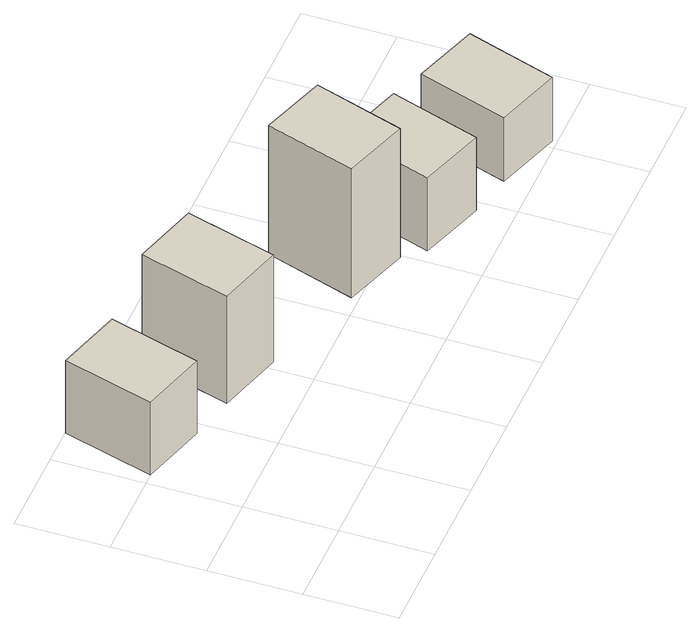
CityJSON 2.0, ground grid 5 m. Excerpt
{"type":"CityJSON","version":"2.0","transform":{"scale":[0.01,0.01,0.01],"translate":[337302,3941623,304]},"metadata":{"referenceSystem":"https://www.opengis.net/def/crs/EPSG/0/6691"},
"CityObjects":{
"building1":{"type":"Building","attributes":{"usage":"403","measuredHeight":6.8,"storeysAboveGround":1,"BuildingIDAttribute.prefecture":"14","BuildingIDAttribute.city":"14151","BuildingDetailAttribute.totalFloorArea":16.3,"BuildingDetailAttribute.buildingFootprintArea":16.3,"BuildingDetailAttribute.buildingStructureType":"601","BuildingDetailAttribute.buildingStructureOrgType":"1","BuildingDetailAttribute.orgUsage":"80","BuildingDetailAttribute.surveyYear":2015},"geometry":[{"type":"Solid","lod":"1","boundaries":[[[[0,1,2,3]],[[2,4,5,3]],[[1,6,4,2]],[[0,7,6,1]],[[3,5,7,0]],[[4,6,7,5]]]]}]},
"building2":{"type":"Building","attributes":{"usage":"403","measuredHeight":11.7,"storeysAboveGround":1,"BuildingIDAttribute.prefecture":"14","BuildingIDAttribute.city":"14151","BuildingDetailAttribute.totalFloorArea":16.3,"BuildingDetailAttribute.buildingFootprintArea":16.3,"BuildingDetailAttribute.buildingStructureType":"601","BuildingDetailAttribute.buildingStructureOrgType":"1","BuildingDetailAttribute.orgUsage":"80","BuildingDetailAttribute.surveyYear":2015},"geometry":[{"type":"Solid","lod":"1","boundaries":[[[[8,9,10,11]],[[10,12,13,11]],[[9,14,12,10]],[[8,15,14,9]],[[11,13,15,8]],[[12,14,15,13]]]]}]},
"building3":{"type":"Building","attributes":{"usage":"403","measuredHeight":11.9,"storeysAboveGround":1,"BuildingIDAttribute.prefecture":"14","BuildingIDAttribute.city":"14151","BuildingDetailAttribute.totalFloorArea":16.3,"BuildingDetailAttribute.buildingFootprintArea":16.3,"BuildingDetailAttribute.buildingStructureType":"601","BuildingDetailAttribute.buildingStructureOrgType":"1","BuildingDetailAttribute.orgUsage":"80","BuildingDetailAttribute.surveyYear":2015},"geometry":[{"type":"Solid","lod":"1","boundaries":[[[[16,17,18,19]],[[18,20,21,19]],[[17,22,20,18]],[[16,23,22,17]],[[19,21,23,16]],[[20,22,23,21]]]]}]},
"building4":{"type":"Building","attributes":{"usage":"403","measuredHeight":5.7,"storeysAboveGround":1,"BuildingIDAttribute.prefecture":"14","BuildingIDAttribute.city":"14151","BuildingDetailAttribute.totalFloorArea":16.3,"BuildingDetailAttribute.buildingFootprintArea":16.3,"BuildingDetailAttribute.buildingStructureType":"601","BuildingDetailAttribute.buildingStructureOrgType":"1","BuildingDetailAttribute.orgUsage":"80","BuildingDetailAttribute.surveyYear":2015},"geometry":[{"type":"Solid","lod":"1","boundaries":[[[[24,25,26,27]],[[26,28,29,27]],[[25,30,28,26]],[[24,31,30,25]],[[27,29,31,24]],[[28,30,31,29]]]]}]},
"building5":{"type":"Building","attributes":{"usage":"403","measuredHeight":4.4,"storeysAboveGround":1,"BuildingIDAttribute.prefecture":"14","BuildingIDAttribute.city":"14151","BuildingDetailAttribute.totalFloorArea":16.3,"BuildingDetailAttribute.buildingFootprintArea":16.3,"BuildingDetailAttribute.buildingStructureType":"601","BuildingDetailAttribute.buildingStructureOrgType":"1","BuildingDetailAttribute.orgUsage":"80","BuildingDetailAttribute.surveyYear":2015},"geometry":[{"type":"Solid","lod":"1","boundaries":[[[[32,33,34,35]],[[34,36,37,35]],[[33,38,36,34]],[[32,39,38,33]],[[35,37,39,32]],[[36,38,39,37]]]]}]}
},
"vertices":[
[56,999,89],[201,1494,89],[566,1388,89],[421,893,89],[566,1388,560],[421,893,560],[201,1494,560],[56,999,560],
[620,813,145],[765,1307,145],[1129,1202,145],[985,707,145],[1129,1202,840],[985,707,840],[765,1307,840],[620,813,840],
[1518,500,184],[1678,990,184],[2039,870,184],[1878,381,184],[2039,870,1020],[1878,381,1020],[1678,990,1020],[1518,500,1020],
[2080,314,79],[2242,804,79],[2603,685,79],[2441,196,79],[2603,685,555],[2441,196,555],[2242,804,555],[2080,314,555],
[2644,128,122],[2806,618,122],[3167,499,122],[3005,10,122],[3167,499,534],[3005,10,534],[2806,618,534],[2644,128,534]
]}
